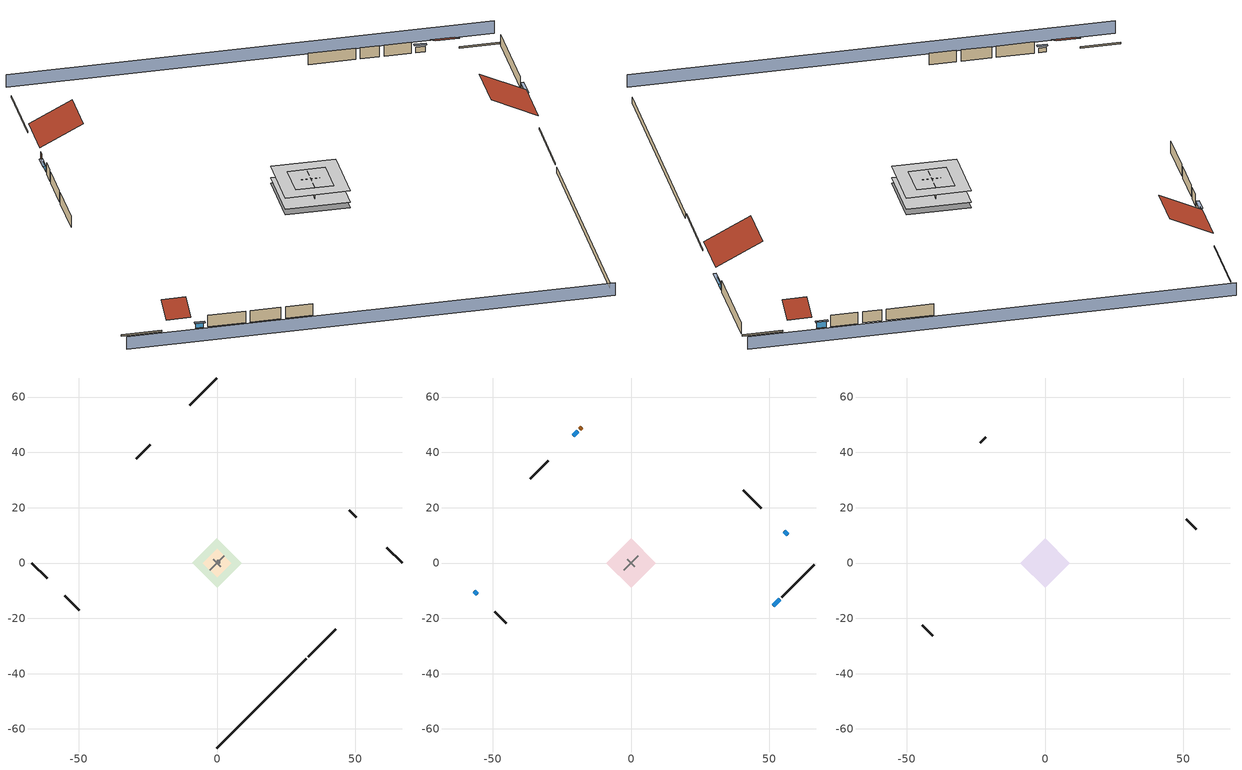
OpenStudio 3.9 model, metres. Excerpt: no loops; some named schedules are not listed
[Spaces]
garage 1
 floor foundation (Slab1 construction): -5.17,0 0,5.17 5.17,0 0,-5.17 z0
 wall outside (Wall1 construction): -55.03,-11.87 -49.86,-17.04 z0.3:2.74
 wall outside (Wall2 construction): -24.08,42.81 -29.25,37.64 z0.3:2.74
 wall outside (Wall12 construction): 50.4,16.5 47.81,19.08 z0.3:2.74
 wall to conditioned space 1 (Wall5 construction Reversed): -2.59,-2.59 2.59,2.59 z0.3:2.74
 wall to conditioned space 1 (Wall6 construction Reversed): 1.29,-1.29 -1.29,1.29 z0.3:2.74
crawlspace - vented 1
 floor foundation (Slab2 construction): -8.88,0 0,8.88 8.88,0 0,-8.88 z-0.91
 wall outside (RimJoist1 construction): 32.99,-33.91 42.92,-23.98 z0.3:0.61
 wall outside (RimJoist2 construction): -66.9,0 -61.38,-5.52 z0.3:0.61
 wall outside (RimJoist3 construction): 0,66.9 -9.94,56.96 z0.3:0.61
 wall outside (RimJoist4 construction): 66.9,0 61.38,5.52 z0.3:0.61
 wall foundation (FoundationWall1 construction): 0,-66.9 32.33,-34.57 z-0.91:0.3
furnace airloop ret air space
 floor adiabatic (AdiabaticConst): 0,0 0,1 1,1 1,0 z0
 wall adiabatic (AdiabaticConst): 0,1 0,0 1,0 1,1 0,1 z0:1
 ceiling adiabatic (AdiabaticConst): 1,0 1,1 0,1 0,0 z1
conditioned space 1
 floor to crawlspace - vented 1 (Floor2 construction): -8.88,0 0,8.88 8.88,0 0,-8.88 z0.3
 wall outside (Wall3 construction): 54.51,-12.38 66.24,-0.66 z0.3:2.74
 wall outside (Wall4 construction): -49.2,-17.7 -45.04,-21.86 z0.3:2.74
 wall outside (Wall7 construction): -29.91,36.99 -36.39,30.51 z0.3:2.74
 wall outside (Wall8 construction): 47.16,19.74 40.64,26.25 z0.3:2.74
 wall outside (AdiabaticWallConstruction): 51.42,-15.48 53.86,-13.04 z0.3:1.46; -56.72,-10.18 -55.68,-11.21 z0.3:1.28; -19.19,47.7 -20.83,46.07 z0.3:1.34; 56.72,10.18 55.43,11.47 z0.3:1.52
 wall outside (AdiabaticWallConstruction 1): -17.89,49.01 -18.54,48.36 z0.3:2.34
 window (WindowConstruction): 51.42,-15.48 53.86,-13.04 z0.3:1.46
 window (WindowConstruction 1): -56.72,-10.18 -55.69,-11.21 z0.3:1.28
 window (WindowConstruction 2): -19.19,47.7 -20.83,46.07 z0.3:1.34
 window (WindowConstruction 3): 56.72,10.18 55.43,11.47 z0.3:1.52
 door (Door): -17.89,49.01 -18.54,48.36 z0.3:2.34
attic - vented 1
 floor to garage 1 (Floor1 construction): -5.17,0 0,5.17 5.17,0 0,-5.17 z2.74
 floor to conditioned space 1 (Floor3 construction Reversed): -8.88,0 0,8.88 8.88,0 0,-8.88 z2.74
 wall outside (Wall9 construction): -44.38,-22.51 -40.67,-26.23 z0.3:2.74
 wall outside (Wall10 construction): 54.77,12.13 51.06,15.84 z0.3:2.74
 wall outside (Wall11 construction): -21.49,45.41 -23.43,43.47 z0.3:2.74
 roof outside (Roof1 construction): 50.76,-16.14,2.74 44.34,-9.71,7.29 37.16,-16.9,7.29 43.58,-23.32,2.74
 roof outside (Roof2 construction): -57.37,-9.52,2.74 -54.38,-6.53,4.86 -57.73,-3.18,4.86 -60.72,-6.17,2.74
 roof outside (Roof3 construction): 57.37,9.52,2.74 54.38,6.53,4.86 57.73,3.18,4.86 60.72,6.17,2.74
 roof outside (Roof4 construction): -17.23,49.66,2.74 -11.29,43.72,6.94 -4.65,50.36,6.94 -10.59,56.3,2.74
shading: 70.13,3.23 3.23,70.13 / -70.13,-3.23 -3.23,-70.13 z0:2.74; 54.07,-12.83 51.2,-15.7 51.63,-16.13 54.5,-13.26 z1.77; -55.47,-11.43 -56.93,-9.97 -57.36,-10.4 -55.9,-11.86 z1.58; -21.04,45.85 -18.98,47.92 -19.41,48.35 -21.47,46.28 z1.65; 55.21,11.68 56.93,9.97 57.36,10.4 55.64,12.11 z1.83
[Site]
Portland Intl Arpt_OR: Latitude {deg}=45.59; Longitude {deg}=-122.6; Time Zone {hr}=-8; Elevation {m}=33; Terrain=Suburbs; Keep Site Location Information=Yes
[Site:GroundTemperature:Shallow]
10.2558, 8.96328, 8.85977, 9.47314, 11.9355, 14.3863, 16.5111, 17.8571, 17.9714, 16.8767, 14.8061, 12.4304
[Site:WaterMainsTemperature]
Calculation Method=Schedule; Temperature Schedule=mains temperature schedule
[Building]
Building 1
[Material] Roughness=Rough
Name | Thickness {m} | Conductivity {W/m-K} | Density {kg/m3} | Specific Heat {J/kg-K} | Thermal Absorptance | Solar Absorptance | Visible Absorptance
slate or tile shingles | 0.01905 | 0.840978 | 1899.972 | 799.717 | 0.9 | 0.75 | 0.75
roof rigid ins | 0.00329814 | 0.029427 | 32.04 | 1214.23 | 0.9 | 0.7 | 0.7
osb sheathing 0.5 in. | 0.0127 | 0.115458 | 512.64 | 1214.23 | 0.9 | 0.6 | 0.6
wood siding | 0.0254 | 0.102417 | 544.68 | 1172.36 | 0.9 | 0.85 | 0.85
osb sheathing 0.5 in. 1 | 0.0127 | 0.115458 | 512.64 | 1214.23 | 0.9 | 0.7 | 0.7
wall stud and cavity | 0.1397 | 0.727959 | 139.0536 | 1170.24 | 0.9 | 0.6 | 0.6
wall stud and cavity 1 | 0.1397 | 0.550994 | 139.0536 | 1170.24 | 0.9 | 0.7 | 0.7
gypsum board | 0.0127 | 0.160291 | 801 | 837.4 | 0.9 | 0.6 | 0.6
osb sheathing 0.5 in. 2; osb sheathing 0.5 in. 3 | 0.0127 | 0.115458 | 512.64 | 1214.23
wall stud and cavity 2 | 0.1397 | 0.335416 | 139.0536 | 1170.24 | 0.9 | 0.7 | 0.7
rim joist stud and cavity | 0.0508 | 0.178688 | 50.32683 | 1063.81 | 0.9 | 0.6 | 0.6
ceiling stud and cavity | 0.1397 | 1.39189 | 65.682 | 1177.47 | 0.9 | 0.7 | 0.7
floor stud and cavity | 0.1397 | 0.923637 | 92.3553 | 1139.71 | 0.9 | 0.7 | 0.7
osb sheathing 0.75 in. | 0.01905 | 0.115458 | 512.64 | 1214.23 | 0.9 | 0.7 | 0.7
floor covering | 0.0127 | 0.0433444 | 54.468 | 1339.84 | 0.9 | 0.6 | 0.6
ceiling loosefill ins | 0.0846667 | 0.0480833 | 16.02 | 1046.75 | 0.9 | 0.7 | 0.7
ceiling stud and cavity 1 | 0.1397 | 0.302811 | 65.682 | 1177.47 | 0.9 | 0.7 | 0.7
concrete 4.0 in. | 0.1016 | 1.803125 | 2242.8 | 837.4 | 0.9 | 0.7 | 0.7
concrete 8.0 in. | 0.2032 | 1.803125 | 2242.8 | 837.4 | 0.9 | 0.7 | 0.7
soil 0.5 in. | 0.0127 | 0.8655 | 1842.3 | 418.7 | 0.9 | 0.7 | 0.7
wood siding 1; wood siding 2 | 0.0254 | 0.102417 | 544.68 | 1172.36
wall rigid ins | 0.512978 | 0.029427 | 32.04 | 1214.23 | 0.9 | 0.7 | 0.7
wall stud and cavity 3 | 0.0889 | 0.380278 | 52.3479 | 1209.89 | 0.9 | 0.7 | 0.7
door material | 0.04445 | 0.0612267 | 512.64 | 1214.23 | 0.9 | 0.7 | 0.7
wall stud and cavity 4 | 0.0889 | 0.391764 | 83.0341 | 1211.67 | 0.9 | 0.7 | 0.7
furniture material conditioned space 1; furniture material garage 1 | 0.1524 | 0.115458 | 640.8 | 1214.23 | 0.9 | 0.6 | 0.6
[Construction]
Roof1 construction; Roof2 construction; Roof3 construction; Roof4 construction: slate or tile shingles, roof rigid ins, osb sheathing 0.5 in.
Wall1 construction; Wall2 construction: wood siding, osb sheathing 0.5 in. 1, wall stud and cavity
Wall3 construction; Wall4 construction: wood siding, osb sheathing 0.5 in. 1, wall stud and cavity 1, gypsum board
Wall5 construction Reversed: gypsum board, wall stud and cavity 2, osb sheathing 0.5 in. 2
Wall6 construction Reversed: gypsum board, wall stud and cavity 2, osb sheathing 0.5 in. 3
Wall7 construction; Wall8 construction: wood siding, osb sheathing 0.5 in. 3, wall stud and cavity 1, gypsum board
Wall9 construction; Wall10 construction; Wall11 construction; Wall12 construction: wood siding, osb sheathing 0.5 in. 3, wall stud and cavity
RimJoist1 construction; RimJoist2 construction; RimJoist3 construction; RimJoist4 construction: wood siding, rim joist stud and cavity
Floor1 construction: ceiling stud and cavity
Floor2 construction: floor stud and cavity, osb sheathing 0.75 in., floor covering
Floor3 construction Reversed: gypsum board, ceiling stud and cavity 1, ceiling loosefill ins
Slab1 construction: concrete 4.0 in.
FoundationWall1 construction: concrete 8.0 in.
Slab2 construction: soil 0.5 in.
WindowConstruction; WindowConstruction 1; WindowConstruction 2; WindowConstruction 3: WindowMaterial
AdiabaticWallConstruction: wood siding 1, wall rigid ins, wall stud and cavity 3, gypsum board
Door: door material
AdiabaticWallConstruction 1: wood siding 2, wall rigid ins, wall stud and cavity 3, gypsum board
PartitionWallConstruction: gypsum board, wall stud and cavity 4, gypsum board
furniture construction conditioned space 1: furniture material conditioned space 1
furniture construction garage 1: furniture material garage 1
AdiabaticConst: Adiabatic
[WindowMaterial:SimpleGlazingSystem]
WindowMaterial: U-Factor {W/m2-K}=6.58648; Solar Heat Gain Coefficient=0.76
[Material:NoMass]
Adiabatic: Roughness=Rough; Thermal Resistance {m2-K/W}=176.1
[ThermalZone] Multiplier=1; Use Ideal Air Loads=No
Name | Volume {m3} | Thermostat
conditioned space | 384.656 | conditioned space temperature setpoint
attic - vented | 228.873
garage | 130.484
crawlspace - vented | 192.328
furnace airloop ret air zone | 1
[Sizing:Zone] Zone Cooling Design Supply Air Temperature Input Method=SupplyAirTemperature; Zone Cooling Design Supply Air Temperature {C}=14; Zone Cooling Design Supply Air Temperature Difference {deltaC}=11.11; Zone Heating Design Supply Air Temperature Input Method=SupplyAirTemperature; Zone Heating Design Supply Air Temperature {C}=40; Zone Heating Design Supply Air Temperature Difference {deltaC}=11.11; Zone Cooling Design Supply Air Humidity Ratio {kg-H2O/kg-air}=0.0085; Zone Heating Design Supply Air Humidity Ratio {kg-H2O/kg-air}=0.008; Cooling Design Air Flow Method=DesignDay; Heating Design Air Flow Method=DesignDay; Account for Dedicated Outdoor Air System=No; Dedicated Outdoor Air System Control Strategy=NeutralSupplyAir; Dedicated Outdoor Air Low Setpoint Temperature for Design {C}=autosize; Dedicated Outdoor Air High Setpoint Temperature for Design {C}=autosize; Zone Load Sizing Method=Sensible Load Only No Latent Load; Zone Latent Cooling Design Supply Air Humidity Ratio Input Method=HumidityRatioDifference; Zone Cooling Design Supply Air Humidity Ratio Difference {kgWater/kgDryAir}=0.005; Zone Latent Heating Design Supply Air Humidity Ratio Input Method=HumidityRatioDifference; Zone Humidification Design Supply Air Humidity Ratio Difference {kgWater/kgDryAir}=0.005; Sizing Option=Coincident
attic - vented; garage; crawlspace - vented; furnace airloop ret air zone
[Space]
Name | Thermal Zone | Volume {m3}
conditioned space 1 | conditioned space | 384.656
attic - vented 1 | attic - vented | 228.873
garage 1 | garage | 130.484
crawlspace - vented 1 | crawlspace - vented | 192.328
furnace airloop ret air space | furnace airloop ret air zone
[ThermostatSetpoint:DualSetpoint]
conditioned space temperature setpoint: Heating Setpoint Temperature Schedule=heating setpoint; Cooling Setpoint Temperature Schedule=cooling setpoint; Temperature Difference Between Cutout And Setpoint {deltaC}=0
[Foundation:Kiva] Wall Depth Below Slab {m}=0.2032
Name | Initial Indoor Air Temperature {C} | Wall Height Above Grade {m}
Foundation Kiva 1 | 13.4258 | 0.1016
Foundation Kiva 2 | 8.27769 | 0.3048
[Foundation:Kiva:Settings]
Soil Conductivity {W/m-K}=0.8655; Soil Density {kg/m3}=1842.3; Soil Specific Heat {J/kg-K}=418.7; Ground Solar Absorptivity=0.9; Ground Thermal Absorptivity=0.9; Ground Surface Roughness {m}=0.03; Far-Field Width {m}=40; Deep-Ground Boundary Condition=ZeroFlux; Deep-Ground Depth {m}=40; Minimum Cell Dimension {m}=0.2; Maximum Cell Growth Coefficient=3; Simulation Timestep=Timestep
[SurfaceProperty:ExposedFoundationPerimeter] Exposed Perimeter Calculation Method=TotalExposedPerimeter
Name | Total Exposed Perimeter {m}
Slab1 | 18.288
Slab2 | 45.72
[SurfaceProperty:IncidentSolarMultiplier] Incident Solar Multiplier=1; Incident Solar Multiplier Schedule=trans schedule winter=0.85 summer=0.7
Window1; Window2; Window3; Window4
[InternalMass:Definition] Design Level Calculation Method=SurfaceArea
Name | Construction | Surface Area {m2}
partition wall mass | PartitionWallConstruction | 157.749
furniture mass conditioned space 1 | furniture construction conditioned space 1 | 63.09974
furniture mass garage 1 | furniture construction garage 1 | 5.35122
[InternalMass] Multiplier=1
Name | Internal Mass Definition | Space or SpaceType
partition wall mass | partition wall mass | conditioned space 1
furniture mass conditioned space 1 | furniture mass conditioned space 1 | conditioned space 1
furniture mass garage 1 | furniture mass garage 1 | garage 1
[EnergyManagementSystem:Sensor]
Name | Output Variable or Output Meter Index Key | Output Variable or Output Meter
water_heater_T_set | water heater setpoint | Schedule Value
out_pb_s |  | Site Outdoor Air Barometric Pressure
out_wt_s |  | Site Outdoor Air Humidity Ratio
site_vw_s |  | Site Wind Speed
hvac_availability_schedule_s | hvac availability schedule | Schedule Value
cool_season | cooling season schedule | Schedule Value
furnace_airloop_AH_MFR_s | Node 16 | System Node Mass Flow Rate
furnace_airloop_AH_VFR_s | Node 16 | System Node Current Density Volume Flow Rate
furnace_airloop_AH_Tout_s | Node 16 | System Node Temperature
furnace_airloop_AH_Wout_s | Node 16 | System Node Humidity Ratio
furnace_airloop_RA_T_s | Node 19 | System Node Temperature
furnace_airloop_Ra_W_s | Node 19 | System Node Humidity Ratio
furnace_airloop_0_DZ_T_s | crawlspace - vented | Zone Air Temperature
furnace_airloop_0_DZ_W_s | crawlspace - vented | Zone Mean Air Humidity Ratio
natural_vent_s | natural vent schedule | Schedule Value
htg_sp_s | heating setpoint | Schedule Value
clg_sp_s | cooling setpoint | Schedule Value
mech_vent_range_fan_0_sch_s | mech vent range fan 0 schedule | Schedule Value
mech_vent_bath_fan_0_sch_s | mech vent bath fan 0 schedule | Schedule Value
clothes_dryer_exhaust_0_sch_s | clothes_dryer | Schedule Value
htg_load_cond |  | Heating:EnergyTransfer:Zone:CONDITIONED SPACE
clg_load_cond |  | Cooling:EnergyTransfer:Zone:CONDITIONED SPACE
htg_load_duct |  | Heating:EnergyTransfer:Zone:FURNACE AIRLOOP RET AIR ZONE
clg_load_duct |  | Cooling:EnergyTransfer:Zone:FURNACE AIRLOOP RET AIR ZONE
s_conv | Floor2 | Surface Inside Face Convection Heat Gain Energy
s_ig | Floor2 | Surface Inside Face Internal Gains Radiation Heat Gain Energy
s_sol | Floor2 | Surface Inside Face Solar Radiation Heat Gain Energy
s_lgt | Floor2 | Surface Inside Face Lights Radiation Heat Gain Energy
s_surf | Floor2 | Surface Inside Face Net Surface Thermal Radiation Heat Gain Energy
s_conv_1 | Floor3 | Surface Inside Face Convection Heat Gain Energy
s_ig_1 | Floor3 | Surface Inside Face Internal Gains Radiation Heat Gain Energy
s_sol_1 | Floor3 | Surface Inside Face Solar Radiation Heat Gain Energy
s_lgt_1 | Floor3 | Surface Inside Face Lights Radiation Heat Gain Energy
s_surf_1 | Floor3 | Surface Inside Face Net Surface Thermal Radiation Heat Gain Energy
ss_sol | Door1 | Surface Inside Face Solar Radiation Heat Gain Energy
ss_lgt | Door1 | Surface Inside Face Lights Radiation Heat Gain Energy
ss_conv | Door1 | Surface Inside Face Convection Heat Gain Energy
ss_ig | Door1 | Surface Inside Face Internal Gains Radiation Heat Gain Energy
ss_surf | Door1 | Surface Inside Face Net Surface Thermal Radiation Heat Gain Energy
ss_conv_1 | Window1 | Surface Inside Face Convection Heat Gain Energy
ss_ig_1 | Window1 | Surface Inside Face Internal Gains Radiation Heat Gain Energy
ss_surf_1 | Window1 | Surface Inside Face Net Surface Thermal Radiation Heat Gain Energy
ss_trans_in | Window1 | Surface Window Transmitted Solar Radiation Rate
ss_back_out | Window1 | Surface Window Shortwave from Zone Back Out Window Heat Transfer Rate
ss_trans_out | Window1 | Surface Inside Face Initial Transmitted Diffuse Transmitted Out Window Solar Radiation Rate
ss_conv_2 | Window2 | Surface Inside Face Convection Heat Gain Energy
ss_ig_2 | Window2 | Surface Inside Face Internal Gains Radiation Heat Gain Energy
ss_surf_2 | Window2 | Surface Inside Face Net Surface Thermal Radiation Heat Gain Energy
ss_trans_in_1 | Window2 | Surface Window Transmitted Solar Radiation Rate
ss_back_out_1 | Window2 | Surface Window Shortwave from Zone Back Out Window Heat Transfer Rate
ss_trans_out_1 | Window2 | Surface Inside Face Initial Transmitted Diffuse Transmitted Out Window Solar Radiation Rate
ss_conv_3 | Window3 | Surface Inside Face Convection Heat Gain Energy
ss_ig_3 | Window3 | Surface Inside Face Internal Gains Radiation Heat Gain Energy
ss_surf_3 | Window3 | Surface Inside Face Net Surface Thermal Radiation Heat Gain Energy
ss_trans_in_2 | Window3 | Surface Window Transmitted Solar Radiation Rate
ss_back_out_2 | Window3 | Surface Window Shortwave from Zone Back Out Window Heat Transfer Rate
ss_trans_out_2 | Window3 | Surface Inside Face Initial Transmitted Diffuse Transmitted Out Window Solar Radiation Rate
ss_conv_4 | Window4 | Surface Inside Face Convection Heat Gain Energy
ss_ig_4 | Window4 | Surface Inside Face Internal Gains Radiation Heat Gain Energy
ss_surf_4 | Window4 | Surface Inside Face Net Surface Thermal Radiation Heat Gain Energy
ss_trans_in_3 | Window4 | Surface Window Transmitted Solar Radiation Rate
ss_back_out_3 | Window4 | Surface Window Shortwave from Zone Back Out Window Heat Transfer Rate
ss_trans_out_3 | Window4 | Surface Inside Face Initial Transmitted Diffuse Transmitted Out Window Solar Radiation Rate
s_conv_2 | Wall3 | Surface Inside Face Convection Heat Gain Energy
s_ig_2 | Wall3 | Surface Inside Face Internal Gains Radiation Heat Gain Energy
s_sol_2 | Wall3 | Surface Inside Face Solar Radiation Heat Gain Energy
s_lgt_2 | Wall3 | Surface Inside Face Lights Radiation Heat Gain Energy
s_surf_2 | Wall3 | Surface Inside Face Net Surface Thermal Radiation Heat Gain Energy
s_conv_3 | Wall4 | Surface Inside Face Convection Heat Gain Energy
s_ig_3 | Wall4 | Surface Inside Face Internal Gains Radiation Heat Gain Energy
s_sol_3 | Wall4 | Surface Inside Face Solar Radiation Heat Gain Energy
s_lgt_3 | Wall4 | Surface Inside Face Lights Radiation Heat Gain Energy
[OtherEquipment:Definition] Design Level Calculation Method=EquipmentLevel
Name | Design Level {W} | Fraction Latent | Fraction Radiant | Fraction Lost
water heater sens; furnace airloop_0 SupSensLkToCond; furnace airloop_0 SupCondToLv; furnace airloop_0 RetCondToRP; furnace airloop_0 RetSensLkToRP; furnace airloop_0 SupCondToDZ; furnace airloop_0 RetCondToDZ; furnace airloop_0 SupSensLkToDZ; mech vent house fan sensible load | 0 | 0 | 0 | 0
water heater lat; furnace airloop_0 SupLatLkToCond; furnace airloop_0 RetLatLkToRP; furnace airloop_0 SupLatLkToDZ; mech vent house fan latent load | 0 | 1 | 0 | 0
water heater energy adjustment1 | 0.01 | 0 | 0 | 1
clothes dryer 2 | 0 | 0.015 | 0.081 | 0.85
cooking range 2 | 0 | 0.08 | 0.432 | 0.2
general water use sensible | -61.6891 | 0 | 0.6 | 0
general water use latent | 62.594 | 1 | 0 | 0
[OtherEquipment]
Name | Other Equipment Definition | Space or SpaceType | Schedule | Fuel Type
water heater sens | water heater sens | conditioned space 1 | Always On Discrete
water heater lat | water heater lat | conditioned space 1 | Always On Discrete
water heater energy adjustment1 | water heater energy adjustment1 | conditioned space 1 | Always On Discrete | Electricity
clothes dryer 1 | clothes dryer 2 | conditioned space 1 | clothes_dryer | Electricity
cooking range 1 | cooking range 2 | conditioned space 1 | cooking_range | Electricity
general water use sensible | general water use sensible | conditioned space 1 | general water use schedule
general water use latent | general water use latent | conditioned space 1 | general water use schedule
furnace airloop_0 SupSensLkToCond | furnace airloop_0 SupSensLkToCond | conditioned space 1 | Always On Discrete
furnace airloop_0 SupLatLkToCond | furnace airloop_0 SupLatLkToCond | conditioned space 1 | Always On Discrete
furnace airloop_0 SupCondToLv | furnace airloop_0 SupCondToLv | conditioned space 1 | Always On Discrete
furnace airloop_0 RetCondToRP | furnace airloop_0 RetCondToRP | furnace airloop ret air space | Always On Discrete
furnace airloop_0 RetSensLkToRP | furnace airloop_0 RetSensLkToRP | furnace airloop ret air space | Always On Discrete
furnace airloop_0 RetLatLkToRP | furnace airloop_0 RetLatLkToRP | furnace airloop ret air space | Always On Discrete
furnace airloop_0 SupCondToDZ | furnace airloop_0 SupCondToDZ | crawlspace - vented 1 | Always On Discrete
furnace airloop_0 RetCondToDZ | furnace airloop_0 RetCondToDZ | crawlspace - vented 1 | Always On Discrete
furnace airloop_0 SupSensLkToDZ | furnace airloop_0 SupSensLkToDZ | crawlspace - vented 1 | Always On Discrete
furnace airloop_0 SupLatLkToDZ | furnace airloop_0 SupLatLkToDZ | crawlspace - vented 1 | Always On Discrete
mech vent house fan sensible load | mech vent house fan sensible load | conditioned space 1 | Always On Discrete
mech vent house fan latent load | mech vent house fan latent load | conditioned space 1 | Always On Discrete
[ElectricEquipment:Definition] Design Level Calculation Method=EquipmentLevel
Name | Design Level {W} | Fraction Latent | Fraction Radiant | Fraction Lost
clothes washer | 161.78 | 0.03 | 0.162 | 0.7
clothes dryer | 3941.74 | 0.015 | 0.081 | 0.85
dishwasher | 568.106 | 0.3 | 0.18 | 0.4
fridge | 52.0548 | 0 | 0.6 | 0
cooking range | 1106.61 | 0.08 | 0.432 | 0.2
misc tv | 210.138 | 0 | 0.6 | 0
misc plug loads | 178.028 | 0.021 | 0.558 | 0.049
whole house fan; mech vent house fan | 0 | 0 | 0 | 1
mech vent house fan cfis | 0 | 0 | 0 | 0
mech vent range fan 0; mech vent bath fan 0 | 30 | 0 | 0 | 1
[ElectricEquipment] Space or SpaceType=conditioned space 1
Name | Electric Equipment Definition | Schedule
clothes washer | clothes washer | clothes_washer
clothes dryer | clothes dryer | clothes_dryer
dishwasher | dishwasher | dishwasher
fridge | fridge | fridge schedule
cooking range | cooking range | cooking_range
misc tv | misc tv | plug_loads_tv
misc plug loads | misc plug loads | plug_loads_other
whole house fan | whole house fan | Always On Discrete
mech vent house fan | mech vent house fan | mech vent house fan schedule
mech vent house fan cfis | mech vent house fan cfis | mech vent house fan cfis schedule
mech vent range fan 0 | mech vent range fan 0 | mech vent range fan 0 schedule
mech vent bath fan 0 | mech vent bath fan 0 | mech vent bath fan 0 schedule
[WaterUse:Equipment:Definition]
Name | Peak Flow Rate {m3/s}
clothes washer | 5.48469e-06
dishwasher | 3.41226e-06
[Lights:Definition] Design Level Calculation Method=LightingLevel; Fraction Radiant=0.6; Fraction Visible=0.2; Return Air Fraction=0
Name | Lighting Level {W}
interior lighting | 206.169
garage lighting | 7.22783
[Lights] Fraction Replaceable=1
Name | Lights Definition | Space or SpaceType | Schedule
interior lighting | interior lighting | conditioned space 1 | lighting_interior
garage lighting | garage lighting | garage 1 | lighting_garage
[Exterior:Lights:Definition]
exterior lighting: Design Level {W}=7.09205
[Exterior:Lights]
exterior lighting: Exterior Lights Definition=exterior lighting; Schedule=exterior lighting schedule
[People:Definition]
occupants: Number of People Calculation Method=People; Number of People {people}=3; Fraction Radiant=0.314171; Sensible Heat Fraction=0.56303; Carbon Dioxide Generation Rate {m3/s-W}=0; Enable ASHRAE 55 Comfort Warnings=No; Mean Radiant Temperature Calculation Type=EnclosureAveraged
[People]
occupants: People Definition=occupants; Space or SpaceType=conditioned space 1; Number of People Schedule=occupants; Activity Level Schedule=occupants activity schedule; Multiplier=1
[ZoneMixing] Schedule=Always On Continuous; Design Flow Rate Calculation Method=Flow/Zone; Design Flow Rate {m3/s}=0
Name | Zone or Space | Source Zone or Space
furnace airloop_0 ZoneMixDZToCond mix | conditioned space | crawlspace - vented
furnace airloop_0 ZoneMixCondToDZ mix | crawlspace - vented | conditioned space
whole house fan mix | attic - vented | conditioned space
[SpaceInfiltration:DesignFlowRate] Schedule=Always On Discrete
Name | Space or SpaceType | Design Flow Rate Calculation Method | Design Flow Rate {m3/s} | Air Changes per Hour {1/hr} | Constant Term Coefficient | Temperature Term Coefficient | Velocity Term Coefficient | Velocity Squared Term Coefficient
natural vent flow; whole house fan flow; infil flow | conditioned space 1 | Flow/Space | 0
infil crawlspace - vented 1 | crawlspace - vented 1 | AirChanges/Hour |  | 2.6013 | 1 | 0 | 0 | 0
crawlspace_vented 1 duct leakage imbalance infil flow | crawlspace - vented 1 | Flow/Space | 0
[SpaceInfiltration:EffectiveLeakageArea] Schedule=Always On Discrete
Name | Space or SpaceType | Effective Air Leakage Area {cm2} | Stack Coefficient | Wind Coefficient
infil garage 1 | garage 1 | 407.755 | 0.000129147 | 4.64657e-05
infil attic - vented 1 | attic - vented 1 | 7041.35 | 0.000226005 | 3.83144e-05
